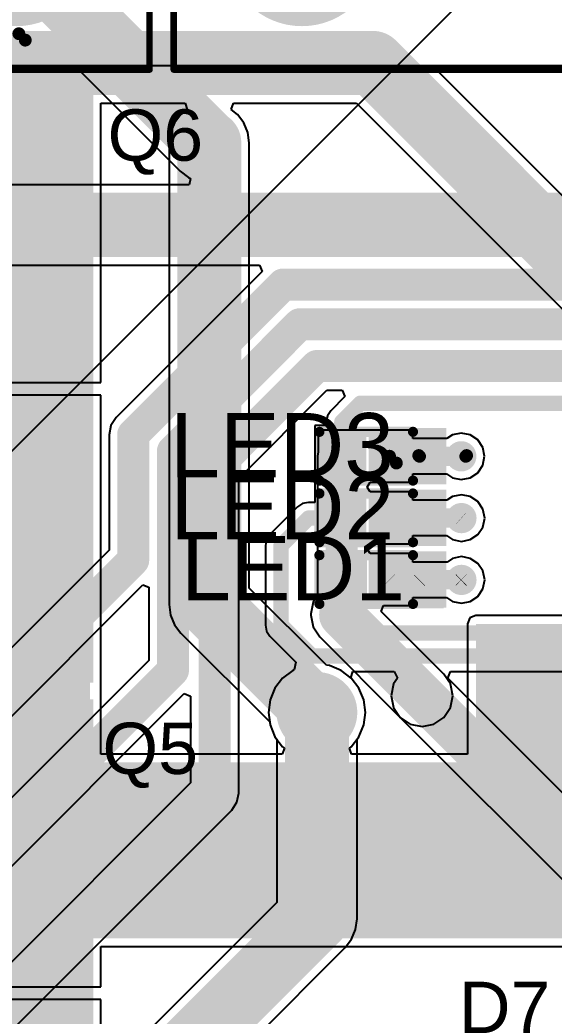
# Model space of a CAD drawing. Header units: millimetres. Extents: x 0 to 214, y 0 to 214.
# Drawn here: x 1.202 to 1.619, y 0.874 to 1.651 of the extents above; entities that cross this region are included whole.
import ezdxf

# ---------------------------------------------------------------- set-up
doc = ezdxf.new("R2010")
doc.units = ezdxf.units.MM
doc.header["$MEASUREMENT"] = 0
for name, color, linetype in [('BottomLayer', 5, 'Continuous'), ('BottomPaste', 16, 'Continuous'), ('BottomSolder', 6, 'Continuous'), ('MultiLayer', 9, 'Continuous'), ('TopLayer', 1, 'Continuous'), ('TopOverlay', 2, 'Continuous'), ('TopPaste', 8, 'Continuous'), ('TopSolder', 216, 'Continuous'), ('ViaHoleLayer', 16, 'Continuous')]:
    doc.layers.add(name, color=color, linetype=linetype)
doc.styles.add('Arial', font='', dxfattribs={"height": 0.2})
doc.styles.get('Arial').set_extended_font_data('Arial')

# ---------------------------------------------------------------- blocks, each defined once
blk = doc.blocks.new('DIP_8_85')
at = {"layer": 'BottomLayer'}
h = blk.add_hatch(color=5, dxfattribs=at)
edge = h.paths.add_edge_path()
edge.add_arc((-0.15, 0.5), 0.05512, 0, 360)
at = {"layer": 'BottomSolder'}
h = blk.add_hatch(color=6, dxfattribs=at)
edge = h.paths.add_edge_path()
edge.add_arc((-0.15, 0.5), 0.05912, 0, 360)
at = {"layer": 'MultiLayer'}
h = blk.add_hatch(color=9, dxfattribs=at)
edge = h.paths.add_edge_path()
edge.add_arc((-0.15, 0.5), 0.05512, 0, 360)
at = {"layer": 'TopLayer'}
h = blk.add_hatch(color=1, dxfattribs=at)
edge = h.paths.add_edge_path()
edge.add_arc((-0.15, 0.5), 0.05512, 0, 360)
at = {"layer": 'TopSolder'}
h = blk.add_hatch(color=216, dxfattribs=at)
edge = h.paths.add_edge_path()
edge.add_arc((-0.15, 0.5), 0.05912, 0, 360)
at = {"layer": 'TopOverlay'}
for points, const_width in [([(-0.254, 0.593), (-0.254, -0.553)], 0.005), ([(0.25, 0.593), (-0.254, 0.593)], 0.005), ([(-0.147, 0.57), (-0.157, 0.57)], 0.01), ([(-0.152, 0.565), (-0.157, 0.57)], 0.01), ([(-0.147, 0.57), (-0.152, 0.565)], 0.01)]:
    blk.add_lwpolyline(points, dxfattribs=dict(at, const_width=const_width))
for points, const_width in [([(-0.25525, 0.593, 1), (-0.25275, 0.593, 1)], 0.0025), ([(-0.25525, 0.593, 1), (-0.25275, 0.593, 1)], 0.0025), ([(-0.1595, 0.57, 1), (-0.1545, 0.57, 1)], 0.005), ([(-0.1595, 0.57, 1), (-0.1545, 0.57, 1)], 0.005), ([(-0.1545, 0.565, 1), (-0.1495, 0.565, 1)], 0.005), ([(-0.1545, 0.565, 1), (-0.1495, 0.565, 1)], 0.005)]:
    blk.add_lwpolyline(points, format="xyb", close=True, dxfattribs=dict(at, const_width=const_width))
blk = doc.blocks.new('DIP_8_86')
at = {"layer": 'BottomLayer'}
h = blk.add_hatch(color=5, dxfattribs=at)
edge = h.paths.add_edge_path()
edge.add_arc((0.15, 0.5), 0.05512, 0, 360)
at = {"layer": 'BottomSolder'}
h = blk.add_hatch(color=6, dxfattribs=at)
edge = h.paths.add_edge_path()
edge.add_arc((0.15, 0.5), 0.05912, 0, 360)
at = {"layer": 'MultiLayer'}
h = blk.add_hatch(color=9, dxfattribs=at)
edge = h.paths.add_edge_path()
edge.add_arc((0.15, 0.5), 0.05512, 0, 360)
at = {"layer": 'TopLayer'}
h = blk.add_hatch(color=1, dxfattribs=at)
edge = h.paths.add_edge_path()
edge.add_arc((0.15, 0.5), 0.05512, 0, 360)
at = {"layer": 'TopSolder'}
h = blk.add_hatch(color=216, dxfattribs=at)
edge = h.paths.add_edge_path()
edge.add_arc((0.15, 0.5), 0.05912, 0, 360)
at = {"layer": 'TopOverlay', "const_width": 0.005}
for points in [[(0.25, 0.593), (-0.254, 0.593)], [(0.25, 0.593), (0.25, -0.553)]]:
    blk.add_lwpolyline(points, dxfattribs=at)
at = {"layer": 'TopOverlay', "const_width": 0.0025}
blk.add_lwpolyline([(0.24875, 0.593, 1), (0.25125, 0.593, 1)], format="xyb", close=True, dxfattribs=at)
blk.add_lwpolyline([(0.24875, 0.593, 1), (0.25125, 0.593, 1)], format="xyb", close=True, dxfattribs=at)
blk = doc.blocks.new('RES_0603_B_308')
at = {"layer": 'BottomLayer'}
for points in [[(-0.045, -0.0175), (-0.045, 0.0175), (-0.015, 0.0175), (-0.015, -0.0175)], [(0.015, -0.0175), (0.015, 0.0175), (0.045, 0.0175), (0.045, -0.0175)]]:
    blk.add_hatch(color=5, dxfattribs=at).paths.add_polyline_path(points)
at = {"layer": 'BottomPaste'}
for points in [[(-0.045, -0.0175), (-0.045, 0.0175), (-0.015, 0.0175), (-0.015, -0.0175)], [(0.015, -0.0175), (0.015, 0.0175), (0.045, 0.0175), (0.045, -0.0175)]]:
    blk.add_hatch(color=16, dxfattribs=at).paths.add_polyline_path(points)
at = {"layer": 'BottomSolder'}
for points in [[(-0.049, -0.0215), (-0.049, 0.0215), (-0.011, 0.0215), (-0.011, -0.0215)], [(0.011, -0.0215), (0.011, 0.0215), (0.049, 0.0215), (0.049, -0.0215)]]:
    blk.add_hatch(color=6, dxfattribs=at).paths.add_polyline_path(points)
blk = doc.blocks.new('RES_0603_B_310')
at = {"layer": 'BottomLayer'}
for points in [[(-0.045, -0.0175), (-0.045, 0.0175), (-0.015, 0.0175), (-0.015, -0.0175)], [(0.015, -0.0175), (0.015, 0.0175), (0.045, 0.0175), (0.045, -0.0175)]]:
    blk.add_hatch(color=5, dxfattribs=at).paths.add_polyline_path(points)
at = {"layer": 'BottomPaste'}
for points in [[(-0.045, -0.0175), (-0.045, 0.0175), (-0.015, 0.0175), (-0.015, -0.0175)], [(0.015, -0.0175), (0.015, 0.0175), (0.045, 0.0175), (0.045, -0.0175)]]:
    blk.add_hatch(color=16, dxfattribs=at).paths.add_polyline_path(points)
at = {"layer": 'BottomSolder'}
for points in [[(-0.049, -0.0215), (-0.049, 0.0215), (-0.011, 0.0215), (-0.011, -0.0215)], [(0.011, -0.0215), (0.011, 0.0215), (0.049, 0.0215), (0.049, -0.0215)]]:
    blk.add_hatch(color=6, dxfattribs=at).paths.add_polyline_path(points)
blk = doc.blocks.new('RES_0603_B_311')
at = {"layer": 'BottomLayer'}
for points in [[(-0.045, -0.0175), (-0.045, 0.0175), (-0.015, 0.0175), (-0.015, -0.0175)], [(0.015, -0.0175), (0.015, 0.0175), (0.045, 0.0175), (0.045, -0.0175)]]:
    blk.add_hatch(color=5, dxfattribs=at).paths.add_polyline_path(points)
at = {"layer": 'BottomPaste'}
for points in [[(-0.045, -0.0175), (-0.045, 0.0175), (-0.015, 0.0175), (-0.015, -0.0175)], [(0.015, -0.0175), (0.015, 0.0175), (0.045, 0.0175), (0.045, -0.0175)]]:
    blk.add_hatch(color=16, dxfattribs=at).paths.add_polyline_path(points)
at = {"layer": 'BottomSolder'}
for points in [[(-0.049, -0.0215), (-0.049, 0.0215), (-0.011, 0.0215), (-0.011, -0.0215)], [(0.011, -0.0215), (0.011, 0.0215), (0.049, 0.0215), (0.049, -0.0215)]]:
    blk.add_hatch(color=6, dxfattribs=at).paths.add_polyline_path(points)
blk = doc.blocks.new('D2P___320')
at = {"layer": 'TopLayer'}
for points in [[(-0.225, 0.38504), (0.225, 0.38504), (0.225, 0.03504), (-0.225, 0.03504)], [(-0.14094, -0.13504), (-0.05906, -0.13504), (-0.05906, -0.28504), (-0.14094, -0.28504)], [(0.05906, -0.13504), (0.14094, -0.13504), (0.14094, -0.28504), (0.05906, -0.28504)]]:
    blk.add_hatch(color=1, dxfattribs=at).paths.add_polyline_path(points)
at = {"layer": 'TopPaste'}
for points in [[(-0.225, 0.38504), (0.225, 0.38504), (0.225, 0.03504), (-0.225, 0.03504)], [(-0.14094, -0.13504), (-0.05906, -0.13504), (-0.05906, -0.28504), (-0.14094, -0.28504)], [(0.05906, -0.13504), (0.14094, -0.13504), (0.14094, -0.28504), (0.05906, -0.28504)]]:
    blk.add_hatch(color=8, dxfattribs=at).paths.add_polyline_path(points)
at = {"layer": 'TopSolder'}
for points in [[(-0.229, 0.38904), (0.229, 0.38904), (0.229, 0.03104), (-0.229, 0.03104)], [(-0.14494, -0.13104), (-0.05506, -0.13104), (-0.05506, -0.28904), (-0.14494, -0.28904)], [(0.05506, -0.13104), (0.14494, -0.13104), (0.14494, -0.28904), (0.05506, -0.28904)]]:
    blk.add_hatch(color=216, dxfattribs=at).paths.add_polyline_path(points)
at = {"layer": 'TopOverlay', "const_width": 0.01}
for points in [[(-0.205, -0.064), (-0.205, 0.02)], [(0.201, -0.064), (0.201, 0.02)], [(0.201, -0.064), (-0.205, -0.064)]]:
    blk.add_lwpolyline(points, dxfattribs=at)
at = {"layer": 'TopOverlay'}
for points, const_width in [([(-0.2075, 0.02, 1), (-0.2025, 0.02, 1)], 0.005), ([(0.1985, 0.02, 1), (0.2035, 0.02, 1)], 0.005), ([(-0.2075, -0.064, 1), (-0.2025, -0.064, 1)], 0.005), ([(-0.2075, -0.064, 1), (-0.2025, -0.064, 1)], 0.005), ([(0.1985, -0.064, 1), (0.2035, -0.064, 1)], 0.005), ([(0.1985, -0.064, 1), (0.2035, -0.064, 1)], 0.005), ([(-0.153, -0.192, 1), (-0.167, -0.192, 1)], 0.01), ([(-0.1695, -0.192, 1), (-0.1645, -0.192, 1)], 0.005), ([(-0.1555, -0.192, 1), (-0.1505, -0.192, 1)], 0.005)]:
    blk.add_lwpolyline(points, format="xyb", close=True, dxfattribs=dict(at, const_width=const_width))
blk = doc.blocks.new('D2P___321')
at = {"layer": 'TopLayer'}
for points in [[(-0.225, 0.38504), (0.225, 0.38504), (0.225, 0.03504), (-0.225, 0.03504)], [(-0.14094, -0.13504), (-0.05906, -0.13504), (-0.05906, -0.28504), (-0.14094, -0.28504)], [(0.05906, -0.13504), (0.14094, -0.13504), (0.14094, -0.28504), (0.05906, -0.28504)]]:
    blk.add_hatch(color=1, dxfattribs=at).paths.add_polyline_path(points)
at = {"layer": 'TopPaste'}
for points in [[(-0.225, 0.38504), (0.225, 0.38504), (0.225, 0.03504), (-0.225, 0.03504)], [(-0.14094, -0.13504), (-0.05906, -0.13504), (-0.05906, -0.28504), (-0.14094, -0.28504)], [(0.05906, -0.13504), (0.14094, -0.13504), (0.14094, -0.28504), (0.05906, -0.28504)]]:
    blk.add_hatch(color=8, dxfattribs=at).paths.add_polyline_path(points)
at = {"layer": 'TopSolder'}
for points in [[(-0.229, 0.38904), (0.229, 0.38904), (0.229, 0.03104), (-0.229, 0.03104)], [(-0.14494, -0.13104), (-0.05506, -0.13104), (-0.05506, -0.28904), (-0.14494, -0.28904)], [(0.05506, -0.13104), (0.14494, -0.13104), (0.14494, -0.28904), (0.05506, -0.28904)]]:
    blk.add_hatch(color=216, dxfattribs=at).paths.add_polyline_path(points)
at = {"layer": 'TopOverlay', "const_width": 0.01}
for points in [[(-0.205, -0.064), (-0.205, 0.02)], [(0.201, -0.064), (0.201, 0.02)], [(0.201, -0.064), (-0.205, -0.064)]]:
    blk.add_lwpolyline(points, dxfattribs=at)
at = {"layer": 'TopOverlay'}
for points, const_width in [([(-0.2075, 0.02, 1), (-0.2025, 0.02, 1)], 0.005), ([(0.1985, 0.02, 1), (0.2035, 0.02, 1)], 0.005), ([(-0.2075, -0.064, 1), (-0.2025, -0.064, 1)], 0.005), ([(-0.2075, -0.064, 1), (-0.2025, -0.064, 1)], 0.005), ([(0.1985, -0.064, 1), (0.2035, -0.064, 1)], 0.005), ([(0.1985, -0.064, 1), (0.2035, -0.064, 1)], 0.005), ([(-0.153, -0.192, 1), (-0.167, -0.192, 1)], 0.01), ([(-0.1695, -0.192, 1), (-0.1645, -0.192, 1)], 0.005), ([(-0.1555, -0.192, 1), (-0.1505, -0.192, 1)], 0.005)]:
    blk.add_lwpolyline(points, format="xyb", close=True, dxfattribs=dict(at, const_width=const_width))
blk = doc.blocks.new('LED_0402_328')
at = {"layer": 'TopLayer'}
for points in [[(-0.03091, 0.01417), (-0.0065, 0.01417), (-0.0065, -0.01417), (-0.03091, -0.01417)], [(0.0065, 0.01417), (0.03091, 0.01417), (0.03091, -0.01417), (0.0065, -0.01417)]]:
    blk.add_hatch(color=1, dxfattribs=at).paths.add_polyline_path(points)
at = {"layer": 'TopOverlay'}
blk.add_hatch(color=2, dxfattribs=at).paths.add_polyline_path([(0.037, -0.02203), (0.063, -0.02203), (0.063, 0.02197), (0.037, 0.02197)])
at = {"layer": 'TopPaste'}
for points in [[(-0.03091, 0.01417), (-0.0065, 0.01417), (-0.0065, -0.01417), (-0.03091, -0.01417)], [(0.0065, 0.01417), (0.03091, 0.01417), (0.03091, -0.01417), (0.0065, -0.01417)]]:
    blk.add_hatch(color=8, dxfattribs=at).paths.add_polyline_path(points)
at = {"layer": 'TopSolder'}
for points in [[(-0.03491, 0.01817), (-0.0025, 0.01817), (-0.0025, -0.01817), (-0.03491, -0.01817)], [(0.0025, 0.01817), (0.03491, 0.01817), (0.03491, -0.01817), (0.0025, -0.01817)]]:
    blk.add_hatch(color=216, dxfattribs=at).paths.add_polyline_path(points)
at = {"layer": 'TopOverlay', "const_width": 0.00787}
for points in [[(-0.036, -0.019), (-0.036, 0.019)], [(-0.036, 0.019), (0.037, 0.019)], [(0.037, -0.019), (0.037, 0.019)], [(-0.036, -0.019), (0.037, -0.019)]]:
    blk.add_lwpolyline(points, dxfattribs=at)
at = {"layer": 'TopOverlay', "const_width": 0.00394}
for points in [[(-0.03797, 0.019, 1), (-0.03403, 0.019, 1)], [(-0.03797, 0.019, 1), (-0.03403, 0.019, 1)], [(0.03503, 0.019, 1), (0.03897, 0.019, 1)], [(0.03503, 0.019, 1), (0.03897, 0.019, 1)], [(-0.03797, -0.019, 1), (-0.03403, -0.019, 1)], [(-0.03797, -0.019, 1), (-0.03403, -0.019, 1)], [(0.03503, -0.019, 1), (0.03897, -0.019, 1)], [(0.03503, -0.019, 1), (0.03897, -0.019, 1)]]:
    blk.add_lwpolyline(points, format="xyb", close=True, dxfattribs=at)
blk = doc.blocks.new('LED_0402_329')
at = {"layer": 'TopLayer'}
for points in [[(-0.03091, 0.01417), (-0.0065, 0.01417), (-0.0065, -0.01417), (-0.03091, -0.01417)], [(0.0065, 0.01417), (0.03091, 0.01417), (0.03091, -0.01417), (0.0065, -0.01417)]]:
    blk.add_hatch(color=1, dxfattribs=at).paths.add_polyline_path(points)
at = {"layer": 'TopOverlay'}
blk.add_hatch(color=2, dxfattribs=at).paths.add_polyline_path([(0.037, -0.02203), (0.063, -0.02203), (0.063, 0.02197), (0.037, 0.02197)])
at = {"layer": 'TopPaste'}
for points in [[(-0.03091, 0.01417), (-0.0065, 0.01417), (-0.0065, -0.01417), (-0.03091, -0.01417)], [(0.0065, 0.01417), (0.03091, 0.01417), (0.03091, -0.01417), (0.0065, -0.01417)]]:
    blk.add_hatch(color=8, dxfattribs=at).paths.add_polyline_path(points)
at = {"layer": 'TopSolder'}
for points in [[(-0.03491, 0.01817), (-0.0025, 0.01817), (-0.0025, -0.01817), (-0.03491, -0.01817)], [(0.0025, 0.01817), (0.03491, 0.01817), (0.03491, -0.01817), (0.0025, -0.01817)]]:
    blk.add_hatch(color=216, dxfattribs=at).paths.add_polyline_path(points)
at = {"layer": 'TopOverlay', "const_width": 0.00787}
for points in [[(-0.036, 0.019), (0.037, 0.019)], [(-0.036, -0.019), (-0.036, 0.019)], [(0.037, -0.019), (0.037, 0.019)], [(-0.036, -0.019), (0.037, -0.019)]]:
    blk.add_lwpolyline(points, dxfattribs=at)
at = {"layer": 'TopOverlay', "const_width": 0.00394}
for points in [[(-0.03797, 0.019, 1), (-0.03403, 0.019, 1)], [(-0.03797, 0.019, 1), (-0.03403, 0.019, 1)], [(0.03503, 0.019, 1), (0.03897, 0.019, 1)], [(0.03503, 0.019, 1), (0.03897, 0.019, 1)], [(-0.03797, -0.019, 1), (-0.03403, -0.019, 1)], [(-0.03797, -0.019, 1), (-0.03403, -0.019, 1)], [(0.03503, -0.019, 1), (0.03897, -0.019, 1)], [(0.03503, -0.019, 1), (0.03897, -0.019, 1)]]:
    blk.add_lwpolyline(points, format="xyb", close=True, dxfattribs=at)
blk = doc.blocks.new('LED_0402_330')
at = {"layer": 'TopLayer'}
for points in [[(-0.03091, 0.01417), (-0.0065, 0.01417), (-0.0065, -0.01417), (-0.03091, -0.01417)], [(0.0065, 0.01417), (0.03091, 0.01417), (0.03091, -0.01417), (0.0065, -0.01417)]]:
    blk.add_hatch(color=1, dxfattribs=at).paths.add_polyline_path(points)
at = {"layer": 'TopOverlay'}
blk.add_hatch(color=2, dxfattribs=at).paths.add_polyline_path([(0.037, -0.02203), (0.063, -0.02203), (0.063, 0.02197), (0.037, 0.02197)])
at = {"layer": 'TopPaste'}
for points in [[(-0.03091, 0.01417), (-0.0065, 0.01417), (-0.0065, -0.01417), (-0.03091, -0.01417)], [(0.0065, 0.01417), (0.03091, 0.01417), (0.03091, -0.01417), (0.0065, -0.01417)]]:
    blk.add_hatch(color=8, dxfattribs=at).paths.add_polyline_path(points)
at = {"layer": 'TopSolder'}
for points in [[(-0.03491, 0.01817), (-0.0025, 0.01817), (-0.0025, -0.01817), (-0.03491, -0.01817)], [(0.0025, 0.01817), (0.03491, 0.01817), (0.03491, -0.01817), (0.0025, -0.01817)]]:
    blk.add_hatch(color=216, dxfattribs=at).paths.add_polyline_path(points)
at = {"layer": 'TopOverlay', "const_width": 0.00787}
for points in [[(-0.036, -0.019), (-0.036, 0.019)], [(-0.036, 0.019), (0.037, 0.019)], [(0.037, -0.019), (0.037, 0.019)], [(-0.036, -0.019), (0.037, -0.019)]]:
    blk.add_lwpolyline(points, dxfattribs=at)
at = {"layer": 'TopOverlay', "const_width": 0.00394}
for points in [[(-0.03797, 0.019, 1), (-0.03403, 0.019, 1)], [(-0.03797, 0.019, 1), (-0.03403, 0.019, 1)], [(0.03503, 0.019, 1), (0.03897, 0.019, 1)], [(0.03503, 0.019, 1), (0.03897, 0.019, 1)], [(-0.03797, -0.019, 1), (-0.03403, -0.019, 1)], [(-0.03797, -0.019, 1), (-0.03403, -0.019, 1)], [(0.03503, -0.019, 1), (0.03897, -0.019, 1)], [(0.03503, -0.019, 1), (0.03897, -0.019, 1)]]:
    blk.add_lwpolyline(points, format="xyb", close=True, dxfattribs=at)

msp = doc.modelspace()

# ---------------------------------------------------------------- hatches: boundary and pattern name
at = {"layer": 'BottomLayer'}
h = msp.add_hatch(color=5, dxfattribs=at)
edge = h.paths.add_edge_path()
edge.add_arc((1.35, 1.555), 0.025, 0, 360)
h = msp.add_hatch(color=5, dxfattribs=at)
edge = h.paths.add_edge_path()
edge.add_arc((1.54663, 1.31061), 0.01181, 0, 360)
h = msp.add_hatch(color=5, dxfattribs=at)
edge = h.paths.add_edge_path()
edge.add_arc((1.54672, 1.26246), 0.01181, 0, 360)
h = msp.add_hatch(color=5, dxfattribs=at)
edge = h.paths.add_edge_path()
edge.add_arc((1.54672, 1.21428), 0.01181, 0, 360)
h = msp.add_hatch(color=5, dxfattribs=at)
edge = h.paths.add_edge_path()
edge.add_arc((1.434, 1.111), 0.0315, 0, 360)
h = msp.add_hatch(color=5, dxfattribs=at)
edge = h.paths.add_edge_path()
edge.add_arc((1.516, 1.124), 0.01181, 0, 360)
at = {"layer": 'BottomSolder'}
h = msp.add_hatch(color=6, dxfattribs=at)
edge = h.paths.add_edge_path()
edge.add_arc((1.35, 1.555), 0.014, 0, 360)
h = msp.add_hatch(color=6, dxfattribs=at)
edge = h.paths.add_edge_path()
edge.add_arc((1.54663, 1.31061), 0.00591, 0, 360)
h = msp.add_hatch(color=6, dxfattribs=at)
edge = h.paths.add_edge_path()
edge.add_arc((1.54672, 1.26246), 0.00591, 0, 360)
h = msp.add_hatch(color=6, dxfattribs=at)
edge = h.paths.add_edge_path()
edge.add_arc((1.54672, 1.21428), 0.00591, 0, 360)
h = msp.add_hatch(color=6, dxfattribs=at)
edge = h.paths.add_edge_path()
edge.add_arc((1.434, 1.111), 0.01575, 0, 360)
h = msp.add_hatch(color=6, dxfattribs=at)
edge = h.paths.add_edge_path()
edge.add_arc((1.516, 1.124), 0.00591, 0, 360)
at = {"layer": 'TopLayer'}
h = msp.add_hatch(color=1, dxfattribs=at)
edge = h.paths.add_edge_path()
edge.add_arc((1.35, 1.555), 0.025, 0, 360)
h = msp.add_hatch(color=1, dxfattribs=at)
edge = h.paths.add_edge_path()
edge.add_arc((1.54663, 1.31061), 0.01181, 0, 360)
h = msp.add_hatch(color=1, dxfattribs=at)
edge = h.paths.add_edge_path()
edge.add_arc((1.54672, 1.26246), 0.01181, 0, 360)
h = msp.add_hatch(color=1, dxfattribs=at)
edge = h.paths.add_edge_path()
edge.add_arc((1.54672, 1.21428), 0.01181, 0, 360)
for points in [[(0.905, 0.926), (1.257, 0.926), (1.257, 1.19917), (0.905, 1.19917)], [(1.558, 0.942), (3.731, 0.942), (3.731, 1.18), (1.558, 1.18)], [(1.205, 0.935), (2.411, 0.935), (2.411, 1.072), (1.205, 1.072)]]:
    msp.add_hatch(color=1, dxfattribs=at).paths.add_polyline_path(points)
h = msp.add_hatch(color=1, dxfattribs=at)
edge = h.paths.add_edge_path()
edge.add_arc((1.434, 1.111), 0.0315, 0, 360)
h = msp.add_hatch(color=1, dxfattribs=at)
edge = h.paths.add_edge_path()
edge.add_arc((1.516, 1.124), 0.01181, 0, 360)
at = {"layer": 'TopSolder'}
h = msp.add_hatch(color=216, dxfattribs=at)
edge = h.paths.add_edge_path()
edge.add_arc((1.35, 1.555), 0.014, 0, 360)
h = msp.add_hatch(color=216, dxfattribs=at)
edge = h.paths.add_edge_path()
edge.add_arc((1.54663, 1.31061), 0.00591, 0, 360)
h = msp.add_hatch(color=216, dxfattribs=at)
edge = h.paths.add_edge_path()
edge.add_arc((1.54672, 1.26246), 0.00591, 0, 360)
h = msp.add_hatch(color=216, dxfattribs=at)
edge = h.paths.add_edge_path()
edge.add_arc((1.54672, 1.21428), 0.00591, 0, 360)
h = msp.add_hatch(color=216, dxfattribs=at)
edge = h.paths.add_edge_path()
edge.add_arc((1.434, 1.111), 0.01575, 0, 360)
h = msp.add_hatch(color=216, dxfattribs=at)
edge = h.paths.add_edge_path()
edge.add_arc((1.516, 1.124), 0.00591, 0, 360)
at = {"layer": 'ViaHoleLayer'}
h = msp.add_hatch(color=16, dxfattribs=at)
edge = h.paths.add_edge_path()
edge.add_arc((1.35, 1.555), 0.014, 0, 360)
h = msp.add_hatch(color=16, dxfattribs=at)
edge = h.paths.add_edge_path()
edge.add_arc((1.54663, 1.31061), 0.00591, 0, 360)
h = msp.add_hatch(color=16, dxfattribs=at)
edge = h.paths.add_edge_path()
edge.add_arc((1.54672, 1.26246), 0.00591, 0, 360)
h = msp.add_hatch(color=16, dxfattribs=at)
edge = h.paths.add_edge_path()
edge.add_arc((1.54672, 1.21428), 0.00591, 0, 360)
h = msp.add_hatch(color=16, dxfattribs=at)
edge = h.paths.add_edge_path()
edge.add_arc((1.434, 1.111), 0.01575, 0, 360)
h = msp.add_hatch(color=16, dxfattribs=at)
edge = h.paths.add_edge_path()
edge.add_arc((1.516, 1.124), 0.00591, 0, 360)

# ---------------------------------------------------------------- linework, layer by layer
at = {"layer": 'BottomLayer'}
for p, q in [((2.344, 1.615), (0.792, 1.615)), ((1.08321, 1.615), (1.24528, 1.615)), ((1.24528, 1.615), (1.32739, 1.53289)), ((1.32739, 1.53289), (1.33387, 1.52792)), ((1.33445, 1.52227), (1.10295, 1.52227)), ((1.33387, 1.52792), (1.33545, 1.52727)), ((1.33545, 1.52727), (1.33445, 1.52227)), ((1.09, 1.45973), (1.38918, 1.45973)), ((1.38918, 1.45973), (1.39125, 1.45473)), ((1.39125, 1.45473), (1.27734, 1.34082)), ((1.37304, 1.29337), (1.44181, 1.36214)), ((1.44181, 1.36214), (1.45376, 1.36214)), ((1.45376, 1.36214), (1.45583, 1.35714)), ((1.45583, 1.35714), (1.4448, 1.3461)), ((1.4448, 1.3461), (1.44215, 1.34213)), ((1.27734, 1.34082), (1.27325, 1.3347)), ((1.44215, 1.34213), (1.44122, 1.33745)), ((1.44122, 1.33745), (1.44122, 1.33472)), ((1.27325, 1.3347), (1.27182, 1.32748)), ((1.44122, 1.33472), (1.43245, 1.33472)), ((1.43245, 1.33472), (1.43245, 1.28772)), ((1.27182, 1.32748), (1.27182, 1.23749)), ((1.37304, 1.04818), (1.37304, 1.29337)), ((1.43245, 1.28772), (1.43245, 1.28772)), ((1.43245, 1.28772), (1.43245, 1.28596)), ((1.43245, 1.28596), (1.43245, 1.28596)), ((1.43245, 1.28596), (1.43245, 1.27469)), ((1.42278, 1.27376), (1.41881, 1.27111)), ((1.42746, 1.27469), (1.42278, 1.27376)), ((1.43245, 1.27469), (1.42746, 1.27469)), ((1.41881, 1.27111), (1.39735, 1.24965)), ((1.3947, 1.24568), (1.39376, 1.241)), ((1.39735, 1.24965), (1.3947, 1.24568)), ((1.27182, 1.23749), (1.12625, 1.09192)), ((1.39376, 1.241), (1.39376, 1.179)), ((1.15292, 1.06525), (1.2982, 1.21052)), ((1.2982, 1.21052), (1.30282, 1.20861)), ((1.30282, 1.20861), (1.30282, 1.15149)), ((1.39376, 1.179), (1.3947, 1.17432)), ((1.3947, 1.17432), (1.39735, 1.17035)), ((1.39735, 1.17035), (1.41752, 1.15017)), ((1.30282, 1.15149), (1.08586, 0.93454)), ((1.41752, 1.15017), (1.41635, 1.14427)), ((1.41509, 1.14375), (1.40726, 1.13774)), ((1.41635, 1.14427), (1.41509, 1.14375)), ((1.46037, 1.13803), (1.46197, 1.14276)), ((1.46197, 1.14276), (1.49426, 1.14276)), ((1.49426, 1.14276), (1.49693, 1.13776)), ((1.53612, 1.13776), (1.53819, 1.14276)), ((1.53819, 1.14276), (1.644, 1.14276)), ((1.40726, 1.13774), (1.40125, 1.12991)), ((1.46074, 1.13774), (1.46037, 1.13803)), ((1.46675, 1.12991), (1.46074, 1.13774)), ((1.49693, 1.13776), (1.49386, 1.13317)), ((1.90592, 0.76796), (1.53612, 1.13776)), ((1.40125, 1.12991), (1.39747, 1.12079)), ((1.47053, 1.12079), (1.46675, 1.12991)), ((1.49386, 1.13317), (1.49204, 1.124)), ((1.10701, 0.90233), (1.33032, 1.12564)), ((1.33032, 1.12564), (1.33532, 1.12357)), ((1.33532, 1.12357), (1.33532, 1.05599)), ((1.39747, 1.12079), (1.39618, 1.111)), ((1.47182, 1.111), (1.47053, 1.12079)), ((1.49204, 1.124), (1.49386, 1.11483)), ((1.39618, 1.111), (1.39747, 1.10121)), ((1.47053, 1.10121), (1.47182, 1.111)), ((1.49386, 1.11483), (1.49906, 1.10706)), ((1.49906, 1.10706), (1.87906, 0.72706)), ((1.39747, 1.10121), (1.40125, 1.09209)), ((1.46675, 1.09209), (1.47053, 1.10121)), ((1.40125, 1.09209), (1.40273, 1.09015)), ((1.40273, 1.09015), (1.40273, 0.96295)), ((1.46527, 1.09015), (1.46675, 1.09209)), ((1.46527, 0.95), (1.46527, 1.09015)), ((1.33532, 1.05599), (1.07736, 0.79804)), ((1.36752, 1.03484), (1.37161, 1.04096)), ((1.37161, 1.04096), (1.37304, 1.04818)), ((1.09851, 0.76583), (1.36752, 1.03484)), ((1.40273, 0.96295), (1.22989, 0.79011)), ((1.4642, 0.94191), (1.46527, 0.95)), ((1.46527, 0.95), (1.46527, 0.95)), ((1.46108, 0.93437), (1.4642, 0.94191)), ((1.45611, 0.92789), (1.46108, 0.93437)), ((1.28327, 0.75505), (1.45611, 0.92789)), ((1.45611, 0.92789), (1.45611, 0.92789))]:
    msp.add_line(p, q, dxfattribs=at)
for points, const_width in [([(1.1995, 1.705), (1.3495, 1.555)], 0.05), ([(1.09, 1.491), (1.868, 1.491)], 0.05), ([(1.29068, 1.32748), (1.4077, 1.4445)], 0.025), ([(1.4077, 1.4445), (2.1945, 1.4445)], 0.025), ([(1.32168, 1.31464), (1.42054, 1.4135)], 0.025), ([(1.42054, 1.4135), (2.21654, 1.4135)], 0.025), ([(1.35418, 1.30118), (1.434, 1.381)], 0.025), ([(1.434, 1.381), (2.23, 1.381)], 0.025), ([(1.45345, 1.33745), (1.468, 1.352)], 0.012), ([(1.468, 1.352), (1.633, 1.352)], 0.012), ([(1.45345, 1.31122), (1.45345, 1.33745)], 0.012), ([(1.29068, 1.22968), (1.29068, 1.32748)], 0.025), ([(1.32168, 1.14368), (1.32168, 1.31464)], 0.025), ([(1.35418, 1.04818), (1.35418, 1.30118)], 0.025), ([(1.51345, 1.31122), (1.51407, 1.31061)], 0.01), ([(1.51407, 1.31061), (1.55012, 1.31061)], 0.01), ([(1.55012, 1.31061), (1.55074, 1.31122)], 0.01), ([(1.406, 1.241), (1.42746, 1.26246)], 0.012), ([(1.42746, 1.26246), (1.45345, 1.26246)], 0.012), ([(1.51345, 1.26246), (1.54672, 1.26246)], 0.012), ([(1.406, 1.179), (1.406, 1.241)], 0.012), ([(1.13959, 1.07859), (1.29068, 1.22968)], 0.025), ([(1.45395, 1.18003), (1.45395, 1.21369)], 0.012), ([(1.51395, 1.21369), (1.51425, 1.21399)], 0.012), ([(1.51425, 1.21399), (1.54642, 1.21399)], 0.012), ([(1.54642, 1.21399), (1.54672, 1.21428)], 0.012), ([(1.406, 1.179), (1.43, 1.155)], 0.012), ([(1.45395, 1.18003), (1.46098, 1.173)], 0.012), ([(1.46098, 1.173), (1.632, 1.173)], 0.012), ([(1.43, 1.155), (1.644, 1.155)], 0.012), ([(1.09367, 0.91567), (1.32168, 1.14368)], 0.025), ([(1.516, 1.124), (1.896, 0.744)], 0.035), ([(1.434, 0.95), (1.434, 1.111)], 0.05), ([(1.08517, 0.77917), (1.35418, 1.04818)], 0.025), ([(1.252, 0.768), (1.434, 0.95)], 0.05)]:
    msp.add_lwpolyline(points, dxfattribs=dict(at, const_width=const_width))
for points, const_width in [([(1.337, 1.555, 1), (1.362, 1.555, 1)], 0.025), ([(1.40145, 1.4445, 1), (1.41395, 1.4445, 1)], 0.0125), ([(1.40145, 1.4445, 1), (1.41395, 1.4445, 1)], 0.0125), ([(1.41429, 1.4135, 1), (1.42679, 1.4135, 1)], 0.0125), ([(1.41429, 1.4135, 1), (1.42679, 1.4135, 1)], 0.0125), ([(1.42775, 1.381, 1), (1.44025, 1.381, 1)], 0.0125), ([(1.42775, 1.381, 1), (1.44025, 1.381, 1)], 0.0125), ([(1.465, 1.352, 1), (1.471, 1.352, 1)], 0.006), ([(1.465, 1.352, 1), (1.471, 1.352, 1)], 0.006), ([(1.45045, 1.33745, 1), (1.45645, 1.33745, 1)], 0.006), ([(1.45045, 1.33745, 1), (1.45645, 1.33745, 1)], 0.006), ([(1.28443, 1.32748, 1), (1.29693, 1.32748, 1)], 0.0125), ([(1.28443, 1.32748, 1), (1.29693, 1.32748, 1)], 0.0125), ([(1.31543, 1.31464, 1), (1.32793, 1.31464, 1)], 0.0125), ([(1.31543, 1.31464, 1), (1.32793, 1.31464, 1)], 0.0125), ([(1.34793, 1.30118, 1), (1.36043, 1.30118, 1)], 0.0125), ([(1.34793, 1.30118, 1), (1.36043, 1.30118, 1)], 0.0125), ([(1.45045, 1.31122, 1), (1.45645, 1.31122, 1)], 0.006), ([(1.51095, 1.31122, 1), (1.51595, 1.31122, 1)], 0.005), ([(1.51157, 1.31061, 1), (1.51657, 1.31061, 1)], 0.005), ([(1.51157, 1.31061, 1), (1.51657, 1.31061, 1)], 0.005), ([(1.54762, 1.31061, 1), (1.55262, 1.31061, 1)], 0.005), ([(1.54762, 1.31061, 1), (1.55262, 1.31061, 1)], 0.005), ([(1.54824, 1.31122, 1), (1.55324, 1.31122, 1)], 0.005), ([(1.42446, 1.26246, 1), (1.43046, 1.26246, 1)], 0.006), ([(1.42446, 1.26246, 1), (1.43046, 1.26246, 1)], 0.006), ([(1.45045, 1.26246, 1), (1.45645, 1.26246, 1)], 0.006), ([(1.51045, 1.26246, 1), (1.51645, 1.26246, 1)], 0.006), ([(1.54372, 1.26246, 1), (1.54972, 1.26246, 1)], 0.006), ([(1.403, 1.241, 1), (1.409, 1.241, 1)], 0.006), ([(1.403, 1.241, 1), (1.409, 1.241, 1)], 0.006), ([(1.28443, 1.22968, 1), (1.29693, 1.22968, 1)], 0.0125), ([(1.28443, 1.22968, 1), (1.29693, 1.22968, 1)], 0.0125), ([(1.45095, 1.21369, 1), (1.45695, 1.21369, 1)], 0.006), ([(1.51095, 1.21369, 1), (1.51695, 1.21369, 1)], 0.006), ([(1.51125, 1.21399, 1), (1.51725, 1.21399, 1)], 0.006), ([(1.51125, 1.21399, 1), (1.51725, 1.21399, 1)], 0.006), ([(1.54342, 1.21399, 1), (1.54942, 1.21399, 1)], 0.006), ([(1.54342, 1.21399, 1), (1.54942, 1.21399, 1)], 0.006), ([(1.54372, 1.21428, 1), (1.54972, 1.21428, 1)], 0.006), ([(1.403, 1.179, 1), (1.409, 1.179, 1)], 0.006), ([(1.403, 1.179, 1), (1.409, 1.179, 1)], 0.006), ([(1.45095, 1.18003, 1), (1.45695, 1.18003, 1)], 0.006), ([(1.45095, 1.18003, 1), (1.45695, 1.18003, 1)], 0.006), ([(1.45798, 1.173, 1), (1.46398, 1.173, 1)], 0.006), ([(1.45798, 1.173, 1), (1.46398, 1.173, 1)], 0.006), ([(1.427, 1.155, 1), (1.433, 1.155, 1)], 0.006), ([(1.427, 1.155, 1), (1.433, 1.155, 1)], 0.006), ([(1.31543, 1.14368, 1), (1.32793, 1.14368, 1)], 0.0125), ([(1.31543, 1.14368, 1), (1.32793, 1.14368, 1)], 0.0125), ([(1.50725, 1.124, 1), (1.52475, 1.124, 1)], 0.0175), ([(1.4215, 1.111, 1), (1.4465, 1.111, 1)], 0.025), ([(1.34793, 1.04818, 1), (1.36043, 1.04818, 1)], 0.0125), ([(1.34793, 1.04818, 1), (1.36043, 1.04818, 1)], 0.0125), ([(1.4215, 0.95, 1), (1.4465, 0.95, 1)], 0.025), ([(1.4215, 0.95, 1), (1.4465, 0.95, 1)], 0.025)]:
    msp.add_lwpolyline(points, format="xyb", close=True, dxfattribs=dict(at, const_width=const_width))
at = {"layer": 'BottomSolder'}
msp.add_line((0.01449, 0.13433), (214.06023, 213.98652), dxfattribs=at)
at = {"layer": 'TopLayer'}
for p, q in [((2.344, 1.615), (0.792, 1.615)), ((1.52884, 1.61038), (1.53075, 1.615)), ((1.82995, 1.30927), (1.52884, 1.61038)), ((1.53075, 1.615), (2.344, 1.615)), ((1.26555, 1.36817), (1.26555, 1.58591)), ((1.26555, 1.58591), (1.33114, 1.58591)), ((1.33114, 1.58591), (1.33284, 1.58091)), ((1.36716, 1.58091), (1.36886, 1.58591)), ((1.36886, 1.58591), (1.46488, 1.58591)), ((1.46488, 1.58591), (1.79489, 1.25589)), ((1.32789, 1.57711), (1.32292, 1.57063)), ((1.33284, 1.58091), (1.32789, 1.57711)), ((1.37211, 1.57711), (1.36716, 1.58091)), ((1.37708, 1.57063), (1.37211, 1.57711)), ((1.32292, 1.57063), (1.3198, 1.56309)), ((1.3802, 1.56309), (1.37708, 1.57063)), ((1.3198, 1.56309), (1.31873, 1.555)), ((1.38127, 1.555), (1.3802, 1.56309)), ((1.31873, 1.555), (1.31873, 1.195)), ((1.38127, 1.20795), (1.38127, 1.555)), ((1.08055, 1.36817), (1.26555, 1.36817)), ((1.26555, 1.35817), (1.08055, 1.35817)), ((1.26555, 1.12817), (1.26555, 1.35817)), ((1.46745, 1.33087), (1.43504, 1.33087)), ((1.43504, 1.33087), (1.43504, 1.314)), ((1.47245, 1.33087), (1.46745, 1.33087)), ((1.50886, 1.33087), (1.47245, 1.33087)), ((1.50886, 1.32446), (1.50886, 1.33087)), ((1.54663, 1.32877), (1.53968, 1.32739)), ((1.55358, 1.32739), (1.54663, 1.32877)), ((1.5353, 1.32446), (1.50886, 1.32446)), ((1.53968, 1.32739), (1.5353, 1.32446)), ((1.55947, 1.32345), (1.55358, 1.32739)), ((1.56341, 1.31756), (1.55947, 1.32345)), ((1.43504, 1.314), (1.43439, 1.31069)), ((1.56479, 1.31061), (1.56341, 1.31756)), ((1.43439, 1.31069), (1.43439, 1.26263)), ((1.56341, 1.30366), (1.56479, 1.31061)), ((1.50886, 1.29052), (1.50886, 1.29693)), ((1.50886, 1.29693), (1.53504, 1.29693)), ((1.53504, 1.29693), (1.53968, 1.29383)), ((1.55358, 1.29383), (1.55947, 1.29777)), ((1.55947, 1.29777), (1.56341, 1.30366)), ((1.47318, 1.28666), (1.47544, 1.29052)), ((1.47544, 1.29052), (1.50886, 1.29052)), ((1.53968, 1.29383), (1.54663, 1.29245)), ((1.54663, 1.29245), (1.55358, 1.29383)), ((1.47544, 1.2828), (1.47318, 1.28666)), ((1.50886, 1.2828), (1.47544, 1.2828)), ((1.50886, 1.27631), (1.50886, 1.2828)), ((1.53538, 1.27631), (1.50886, 1.27631)), ((1.53977, 1.27924), (1.53538, 1.27631)), ((1.54672, 1.28062), (1.53977, 1.27924)), ((1.55366, 1.27924), (1.54672, 1.28062)), ((1.55956, 1.2753), (1.55366, 1.27924)), ((1.56349, 1.26941), (1.55956, 1.2753)), ((1.56488, 1.26246), (1.56349, 1.26941)), ((1.43439, 1.26263), (1.43439, 1.20182)), ((1.56349, 1.25551), (1.56488, 1.26246)), ((1.55956, 1.24962), (1.56349, 1.25551)), ((1.47318, 1.2386), (1.47544, 1.24246)), ((1.47544, 1.24246), (1.50886, 1.24246)), ((1.50886, 1.24246), (1.50886, 1.24878)), ((1.50886, 1.24878), (1.53513, 1.24878)), ((1.53513, 1.24878), (1.53977, 1.24568)), ((1.53977, 1.24568), (1.54672, 1.2443)), ((1.54672, 1.2443), (1.55366, 1.24568)), ((1.55366, 1.24568), (1.55956, 1.24962)), ((1.47544, 1.23474), (1.47318, 1.2386)), ((1.50886, 1.23474), (1.47544, 1.23474)), ((1.50886, 1.22819), (1.50886, 1.23474)), ((1.53547, 1.22819), (1.50886, 1.22819)), ((1.53977, 1.23106), (1.53547, 1.22819)), ((1.54672, 1.23244), (1.53977, 1.23106)), ((1.55366, 1.23106), (1.54672, 1.23244)), ((1.55956, 1.22713), (1.55366, 1.23106)), ((1.56349, 1.22123), (1.55956, 1.22713)), ((1.56488, 1.21428), (1.56349, 1.22123)), ((1.56349, 1.20733), (1.56488, 1.21428)), ((1.44137, 1.14785), (1.38127, 1.20795)), ((1.55956, 1.20144), (1.56349, 1.20733)), ((1.43111, 1.19692), (1.42929, 1.18775)), ((1.43439, 1.20182), (1.43111, 1.19692)), ((1.50886, 1.19439), (1.50886, 1.20066)), ((1.50886, 1.20066), (1.53505, 1.20066)), ((1.53505, 1.20066), (1.53977, 1.19751)), ((1.53977, 1.19751), (1.54672, 1.19612)), ((1.54672, 1.19612), (1.55366, 1.19751)), ((1.55366, 1.19751), (1.55956, 1.20144)), ((1.31873, 1.195), (1.31873, 1.195)), ((1.31873, 1.195), (1.31927, 1.19095)), ((1.31927, 1.19095), (1.3198, 1.18691)), ((1.48411, 1.18977), (1.48603, 1.19439)), ((1.53294, 1.14094), (1.48411, 1.18977)), ((1.48603, 1.19439), (1.50886, 1.19439)), ((1.3198, 1.18691), (1.32292, 1.17937)), ((1.42929, 1.18775), (1.42929, 1.18675)), ((1.42929, 1.18675), (1.42929, 1.18675)), ((1.42929, 1.18675), (1.43111, 1.17758)), ((1.55341, 1.18459), (1.55151, 1.18)), ((1.558, 1.18649), (1.55341, 1.18459)), ((1.85078, 1.18649), (1.558, 1.18649)), ((1.32292, 1.17937), (1.32789, 1.17289)), ((1.32789, 1.17289), (1.39715, 1.10363)), ((1.43111, 1.17758), (1.43631, 1.16981)), ((1.55151, 1.18), (1.55151, 1.07849)), ((1.43631, 1.16981), (1.49906, 1.10706)), ((1.44379, 1.14753), (1.44137, 1.14785)), ((1.45291, 1.14375), (1.44379, 1.14753)), ((1.46074, 1.13774), (1.45291, 1.14375)), ((1.46675, 1.12991), (1.46074, 1.13774)), ((1.53814, 1.13317), (1.53294, 1.14094)), ((1.26555, 1.12716), (1.26555, 1.12817)), ((1.26555, 1.12817), (1.26555, 1.12817)), ((1.26555, 1.07849), (1.26555, 1.12716)), ((1.26555, 1.12716), (1.26555, 1.12716)), ((1.47053, 1.12079), (1.46675, 1.12991)), ((1.53996, 1.124), (1.53814, 1.13317)), ((1.47182, 1.111), (1.47053, 1.12079)), ((1.53814, 1.11483), (1.53996, 1.124)), ((1.47053, 1.10121), (1.47182, 1.111)), ((1.53294, 1.10706), (1.53814, 1.11483)), ((1.39715, 1.10363), (1.39747, 1.10121)), ((1.49906, 1.10706), (1.50683, 1.10186)), ((1.52517, 1.10186), (1.53294, 1.10706)), ((1.39747, 1.10121), (1.40125, 1.09209)), ((1.46675, 1.09209), (1.47053, 1.10121)), ((1.50683, 1.10186), (1.516, 1.10004)), ((1.516, 1.10004), (1.52517, 1.10186)), ((1.40125, 1.09209), (1.40726, 1.08426)), ((1.46074, 1.08426), (1.46675, 1.09209)), ((1.4086, 1.08323), (1.40699, 1.07849)), ((1.40726, 1.08426), (1.4086, 1.08323)), ((1.4594, 1.08323), (1.46074, 1.08426)), ((1.46101, 1.07849), (1.4594, 1.08323)), ((1.40699, 1.07849), (1.26555, 1.07849)), ((1.55151, 1.07849), (1.46101, 1.07849)), ((1.26555, 0.89716), (1.26555, 0.92851)), ((1.26555, 0.92851), (1.64951, 0.92851)), ((1.08055, 0.89716), (1.26555, 0.89716)), ((1.26555, 0.88716), (1.08055, 0.88716)), ((1.26555, 0.66097), (1.26555, 0.88716))]:
    msp.add_line(p, q, dxfattribs=at)
for points, const_width in [([(0.35817, 1.61717), (1.47783, 1.61717)], 0.05), ([(1.47783, 1.61717), (1.817, 1.278)], 0.05), ([(1.35, 1.195), (1.35, 1.555)], 0.05), ([(1.45325, 1.26263), (1.45325, 1.31069)], 0.025), ([(1.49065, 1.31069), (1.54655, 1.31069)], 0.015), ([(1.49065, 1.31069), (1.49597, 1.30538)], 0.01), ([(1.45325, 1.21456), (1.45325, 1.26263)], 0.025), ([(1.49074, 1.26254), (1.54663, 1.26254)], 0.015), ([(1.49065, 1.26263), (1.49074, 1.26254)], 0.012), ([(1.54663, 1.26254), (1.54672, 1.26246)], 0.012), ([(1.45325, 1.18775), (1.45325, 1.21456)], 0.025), ([(1.35, 1.195), (1.43151, 1.11349)], 0.05), ([(1.49079, 1.21442), (1.54658, 1.21442)], 0.015), ([(1.49065, 1.21456), (1.49079, 1.21442)], 0.012), ([(1.54658, 1.21442), (1.54672, 1.21428)], 0.012), ([(1.45325, 1.18675), (1.45325, 1.18775)], 0.035), ([(1.45325, 1.18675), (1.516, 1.124)], 0.035), ([(1.08055, 0.89216), (1.24139, 1.053)], 0.025), ([(1.24139, 1.053), (1.785, 1.053)], 0.025)]:
    msp.add_lwpolyline(points, dxfattribs=dict(at, const_width=const_width))
for points, const_width in [([(1.46533, 1.61717, 1), (1.49033, 1.61717, 1)], 0.025), ([(1.46533, 1.61717, 1), (1.49033, 1.61717, 1)], 0.025), ([(1.3375, 1.555, 1), (1.3625, 1.555, 1)], 0.025), ([(1.447, 1.31069, 1), (1.4595, 1.31069, 1)], 0.0125), ([(1.4869, 1.31069, 1), (1.4944, 1.31069, 1)], 0.0075), ([(1.48815, 1.31069, 1), (1.49315, 1.31069, 1)], 0.005), ([(1.5428, 1.31069, 1), (1.5503, 1.31069, 1)], 0.0075), ([(1.49347, 1.30538, 1), (1.49847, 1.30538, 1)], 0.005), ([(1.447, 1.26263, 1), (1.4595, 1.26263, 1)], 0.0125), ([(1.447, 1.26263, 1), (1.4595, 1.26263, 1)], 0.0125), ([(1.48699, 1.26254, 1), (1.49449, 1.26254, 1)], 0.0075), ([(1.48765, 1.26263, 1), (1.49365, 1.26263, 1)], 0.006), ([(1.48774, 1.26254, 1), (1.49374, 1.26254, 1)], 0.006), ([(1.54288, 1.26254, 1), (1.55038, 1.26254, 1)], 0.0075), ([(1.54363, 1.26254, 1), (1.54963, 1.26254, 1)], 0.006), ([(1.54372, 1.26246, 1), (1.54972, 1.26246, 1)], 0.006), ([(1.447, 1.21456, 1), (1.4595, 1.21456, 1)], 0.0125), ([(1.447, 1.21456, 1), (1.4595, 1.21456, 1)], 0.0125), ([(1.3375, 1.195, 1), (1.3625, 1.195, 1)], 0.025), ([(1.3375, 1.195, 1), (1.3625, 1.195, 1)], 0.025), ([(1.48704, 1.21442, 1), (1.49454, 1.21442, 1)], 0.0075), ([(1.48765, 1.21456, 1), (1.49365, 1.21456, 1)], 0.006), ([(1.48779, 1.21442, 1), (1.49379, 1.21442, 1)], 0.006), ([(1.54283, 1.21442, 1), (1.55033, 1.21442, 1)], 0.0075), ([(1.54358, 1.21442, 1), (1.54958, 1.21442, 1)], 0.006), ([(1.54372, 1.21428, 1), (1.54972, 1.21428, 1)], 0.006), ([(1.4445, 1.18775, 1), (1.462, 1.18775, 1)], 0.0175), ([(1.4445, 1.18675, 1), (1.462, 1.18675, 1)], 0.0175), ([(1.4445, 1.18675, 1), (1.462, 1.18675, 1)], 0.0175), ([(1.447, 1.18775, 1), (1.4595, 1.18775, 1)], 0.0125), ([(1.50725, 1.124, 1), (1.52475, 1.124, 1)], 0.0175), ([(1.41901, 1.11349, 1), (1.44401, 1.11349, 1)], 0.025), ([(1.23514, 1.053, 1), (1.24764, 1.053, 1)], 0.0125), ([(1.23514, 1.053, 1), (1.24764, 1.053, 1)], 0.0125)]:
    msp.add_lwpolyline(points, format="xyb", close=True, dxfattribs=dict(at, const_width=const_width))
at = {"layer": 'TopSolder'}
msp.add_line((0.01449, 0.13433), (214.06023, 213.98652), dxfattribs=at)

# ---------------------------------------------------------------- block references
for name, p, rotation in [('DIP_8_85', (1.0495, 2.205), 180), ('DIP_8_86', (1.57225, 2.205), 180), ('D2P___320', (0.87051, 1.36317), 270), ('D2P___321', (0.87051, 0.89216), 270)]:
    msp.add_blockref(name, p, dxfattribs=dict(rotation=rotation))
for name, p in [('LED_0402_328', (1.47195, 1.31069)), ('RES_0603_B_308', (1.48345, 1.31122)), ('LED_0402_329', (1.47195, 1.26263)), ('RES_0603_B_310', (1.48345, 1.26246)), ('LED_0402_330', (1.47195, 1.21456)), ('RES_0603_B_311', (1.48395, 1.21369))]:
    msp.add_blockref(name, p)

# ---------------------------------------------------------------- texts
at = {"layer": 'TopOverlay', "style": 'Arial'}
for s, height, p in [('Q6', 0.04, (1.27068, 1.54101)), ('LED3', 0.05, (1.31942, 1.29434)), ('LED2', 0.05, (1.31959, 1.24598)), ('LED1', 0.05, (1.32808, 1.19848)), ('Q5', 0.04, (1.26668, 1.06301)), ('D7', 0.04, (1.54468, 0.86109))]:
    msp.add_text(s, height=height, dxfattribs=at).set_placement(p)

doc.saveas('drawing.dxf')
